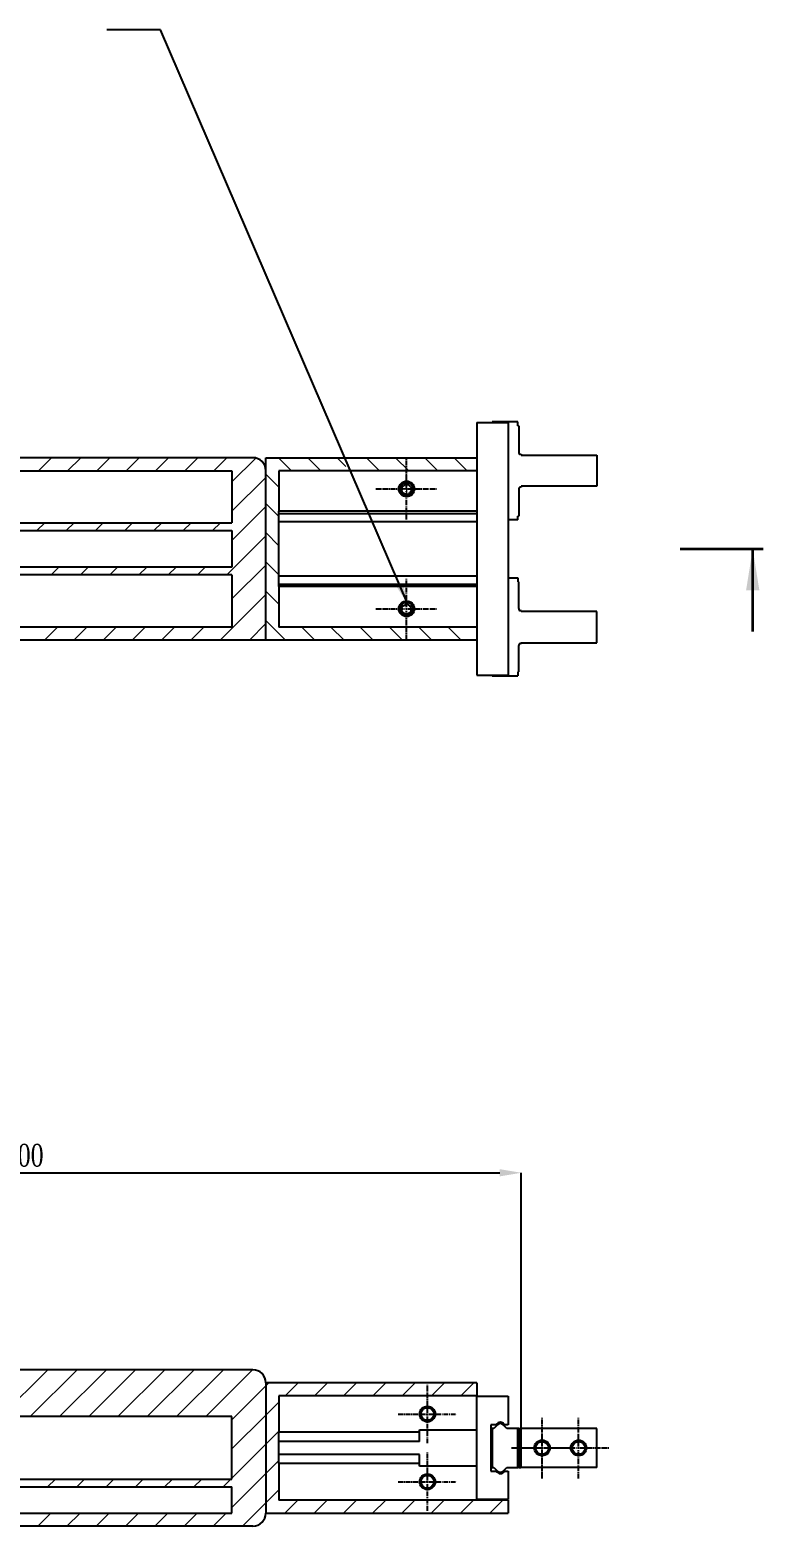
# Model space of a CAD drawing. Header units: millimetres. Extents: x -15 to 1174, y 15 to 856.
# Drawn here: x 419 to 531.5, y 256.2 to 485.9 of the extents above; entities that cross this region are included whole.
import ezdxf

# ---------------------------------------------------------------- set-up
doc = ezdxf.new("R2010")
doc.units = ezdxf.units.MM
doc.header["$PDSIZE"] = -1
doc.linetypes.add('CENTER2', pattern=[1.125, 0.75, -0.125, 0.125, -0.125])
doc.layers.get('0').update_dxf_attribs({"lineweight": 25})
doc.styles.add('SLDTEXTSTYLE0', font='TXT', dxfattribs={"width": 0.75})
doc.dimstyles.new('SLDDIMSTYLE0', dxfattribs={"dimtxt": 0.18, "dimasz": 3.302, "dimexe": 0, "dimexo": 0.0625, "dimgap": 0, "dimtad": 0, "dimtih": 1, "dimtoh": 1, "dimdec": 0, "dimrnd": 1e-09, "dimzin": 0, "dimdsep": 46, "dimtxsty": 'Standard', "dimsah": 1, "dimcen": 0.09, "dimadec": 0, "dimazin": 0, "dimtfac": 3.302, "dimtdec": 0, "dimtofl": 0, "dimtmove": 0, "dimatfit": 3, "dimfxl": 1, "dimfrac": 2, "dimtolj": 1, "dimtzin": 0, "dimarcsym": 0})
doc.dimstyles.new('SLDDIMSTYLE1', dxfattribs={"dimtxt": 3.5, "dimasz": 3.302, "dimexe": 0, "dimexo": 0.0625, "dimgap": 0.875, "dimtad": 1, "dimlfac": 2.5, "dimrnd": 1e-09, "dimzin": 4, "dimdsep": 46, "dimtxsty": 'SLDTEXTSTYLE0', "dimsah": 1, "dimcen": 0.09, "dimadec": 0, "dimazin": 1, "dimtfac": 1, "dimtofl": 0, "dimtmove": 0, "dimatfit": 3, "dimfxl": 1, "dimfrac": 2, "dimtolj": 1, "dimtzin": 12, "dimarcsym": 0})

# ---------------------------------------------------------------- blocks, each defined once
blk = doc.blocks.new('SW_HATCH_1')
at = {"color": 0, "linetype": 'Continuous', "lineweight": 18}
for p, q in [((265, 36), (267, 38)), ((269.49, 36), (271.49, 38)), ((273.98, 36), (275.98, 38)), ((278.47, 36), (280.47, 38)), ((282.96, 36), (284.96, 38)), ((287.45, 36), (289.45, 38)), ((291.94, 36), (293.94, 38)), ((294.7, 34.27), (298.37, 37.94)), ((303.86, 36), (301.86, 38)), ((308.35, 36), (306.35, 38)), ((312.19, 36.65), (310.84, 38)), ((317.33, 36), (315.33, 38)), ((321.82, 36), (319.82, 38)), ((326.31, 36), (324.31, 38)), ((330.8, 36), (328.8, 38)), ((294.7, 29.78), (299.9, 34.98)), ((301.9, 33.47), (299.9, 35.47)), ((320.88, 33.51), (321.11, 33.74)), ((294.7, 25.29), (299.9, 30.49)), ((301.9, 28.98), (299.9, 30.98)), ((264.78, 26.8), (265.98, 28)), ((269.27, 26.8), (270.47, 28)), ((273.76, 26.8), (274.96, 28)), ((278.25, 26.8), (279.45, 28)), ((282.74, 26.8), (283.94, 28)), ((287.23, 26.8), (288.43, 28)), ((291.72, 26.8), (292.92, 28)), ((293.9, 20), (299.9, 26)), ((301.9, 24.49), (299.9, 26.49)), ((266.96, 20), (268.16, 21.2)), ((271.45, 20), (272.65, 21.2)), ((275.94, 20), (277.14, 21.2)), ((280.43, 20), (281.63, 21.2)), ((284.92, 20), (286.12, 21.2)), ((289.41, 20), (290.61, 21.2)), ((294.7, 16.31), (299.9, 21.51)), ((301.9, 20), (299.9, 22)), ((292.88, 10), (299.9, 17.02)), ((301.9, 15.51), (299.9, 17.51)), ((265.94, 10), (267.94, 12)), ((270.43, 10), (272.43, 12)), ((274.92, 10), (276.92, 12)), ((279.41, 10), (281.41, 12)), ((283.9, 10), (285.9, 12)), ((288.39, 10), (290.39, 12)), ((297.37, 10), (299.9, 12.53)), ((302.92, 10), (299.9, 13.02)), ((307.41, 10), (305.41, 12)), ((311.9, 10), (309.9, 12)), ((316.39, 10), (314.39, 12)), ((320.88, 10), (318.88, 12)), ((325.37, 10), (323.37, 12)), ((329.86, 10), (327.86, 12))]:
    blk.add_line(p, q, dxfattribs=at)
blk = doc.blocks.new('SW_CENTERMARKSYMBOL_6')
at = {"color": 0, "linetype": 'Continuous', "lineweight": 18}
for p, q in [((-2, 0), (-2.2, 0)), ((0, 0), (-1, 0)), ((0, 2), (0, 2.2)), ((0, 0), (0, 1)), ((0, 0), (0, -1)), ((0, 0), (1, 0)), ((2, 0), (2.2, 0)), ((0, -2), (0, -2.2))]:
    blk.add_line(p, q, dxfattribs=at)
blk = doc.blocks.new('SW_HATCH_2')
at = {"color": 0, "linetype": 'Continuous', "lineweight": 18}
for p, q in [((323.35, 238.04), (316.15, 230.84)), ((327.84, 238.04), (320.64, 230.84)), ((332.33, 238.04), (325.13, 230.84)), ((336.82, 238.04), (329.62, 230.84)), ((341.31, 238.04), (334.11, 230.84)), ((345.8, 238.04), (338.6, 230.84)), ((350.29, 238.04), (343.09, 230.84)), ((354.78, 238.04), (347.58, 230.84)), ((356.8, 235.57), (351.6, 230.37)), ((357.27, 236.04), (356.8, 235.57)), ((361.76, 236.04), (359.76, 234.04)), ((366.25, 236.04), (364.25, 234.04)), ((370.74, 236.04), (368.74, 234.04)), ((375.23, 236.04), (373.23, 234.04)), ((379.72, 236.04), (377.72, 234.04)), ((384.21, 236.04), (382.21, 234.04)), ((388.7, 236.04), (386.7, 234.04)), ((358.8, 233.08), (356.8, 231.08)), ((356.8, 231.08), (351.6, 225.88)), ((358.8, 228.59), (356.8, 226.59)), ((356.8, 226.59), (351.6, 221.39)), ((358.8, 224.1), (356.8, 222.1)), ((324.51, 221.24), (323.31, 220.04)), ((329, 221.24), (327.8, 220.04)), ((333.49, 221.24), (332.29, 220.04)), ((337.98, 221.24), (336.78, 220.04)), ((342.47, 221.24), (341.27, 220.04)), ((346.96, 221.24), (345.76, 220.04)), ((351.45, 221.24), (350.25, 220.04)), ((356.8, 222.1), (351.6, 216.9)), ((358.8, 219.61), (356.8, 217.61)), ((323.8, 216.04), (321.8, 214.04)), ((328.29, 216.04), (326.29, 214.04)), ((332.78, 216.04), (330.78, 214.04)), ((337.27, 216.04), (335.27, 214.04)), ((341.76, 216.04), (339.76, 214.04)), ((346.25, 216.04), (344.25, 214.04)), ((350.74, 216.04), (348.74, 214.04)), ((356.8, 217.61), (353.23, 214.04)), ((361.72, 218.04), (359.72, 216.04)), ((366.21, 218.04), (364.21, 216.04)), ((370.7, 218.04), (368.7, 216.04)), ((375.19, 218.04), (373.19, 216.04)), ((379.68, 218.04), (377.68, 216.04)), ((384.17, 218.04), (382.17, 216.04)), ((388.66, 218.04), (386.66, 216.04)), ((393.15, 218.04), (391.15, 216.04))]:
    blk.add_line(p, q, dxfattribs=at)
blk = doc.blocks.new('_D_2')
at = {"color": 0, "linetype": 'Continuous', "lineweight": -2, "transparency": 16777216}
for p, q in [((334.39, 268.29), (334.39, 310.47)), ((337.69, 310.47), (491.09, 310.47)), ((494.39, 271.29), (494.39, 310.47))]:
    blk.add_line(p, q, dxfattribs=at)
at = {"color": 0, "linetype": 'Continuous', "transparency": 16777216}
for points in [[(337.69, 311.02), (337.69, 309.92), (334.39, 310.47)], [(491.09, 311.02), (491.09, 309.92), (494.39, 310.47)]]:
    blk.add_solid(points, dxfattribs=at)
at = {"layer": 'Defpoints', "color": 0, "linetype": 'Continuous', "transparency": 16777216}
for p in [(494.39, 310.47), (494.39, 271.23), (334.39, 268.23)]:
    blk.add_point(p, dxfattribs=at)
at = {"color": 0, "linetype": 'Continuous', "lineweight": 18, "transparency": 16777216, "insert": (418.12, 314.91), "char_height": 3.5, "attachment_point": 2, "style": 'SLDTEXTSTYLE0'}
blk.add_mtext('\\A1;{\\fTimes New Roman|b0|i0|c0|p18;400}', dxfattribs=at)
blk = doc.blocks.new('*U111')
at = {"color": 0, "linetype": 'CENTER2', "transparency": 16777216}
for p, q in [((0, 0.19668), (0, 4.4834)), ((-4.4834, 0), (-0.19668, 0)), ((0.19668, 0), (4.4834, 0)), ((0, -4.4834), (0, -0.19668))]:
    blk.add_line(p, q, dxfattribs=at)
at = {"color": 0, "linetype": 'Continuous', "transparency": 16777216}
for p, q in [((-0.09834, 0), (0.09834, 0)), ((0, -0.09834), (0, 0.09834))]:
    blk.add_line(p, q, dxfattribs=at)
blk = doc.blocks.new('*U112')
at = {"color": 0, "linetype": 'CENTER2', "transparency": 16777216}
for p, q in [((0, 0.19668), (0, 4.4834)), ((-4.4834, 0), (-0.19668, 0)), ((0.19668, 0), (4.4834, 0)), ((0, -4.4834), (0, -0.19668))]:
    blk.add_line(p, q, dxfattribs=at)
at = {"color": 0, "linetype": 'Continuous', "transparency": 16777216}
for p, q in [((-0.09834, 0), (0.09834, 0)), ((0, -0.09834), (0, 0.09834))]:
    blk.add_line(p, q, dxfattribs=at)
blk = doc.blocks.new('*U113')
at = {"color": 0, "linetype": 'CENTER2', "transparency": 16777216}
for p, q in [((0, 0.19668), (0, 4.4834)), ((-4.4834, 0), (-0.19668, 0)), ((0.19668, 0), (4.4834, 0)), ((0, -4.4834), (0, -0.19668))]:
    blk.add_line(p, q, dxfattribs=at)
at = {"color": 0, "linetype": 'Continuous', "transparency": 16777216}
for p, q in [((-0.09834, 0), (0.09834, 0)), ((0, -0.09834), (0, 0.09834))]:
    blk.add_line(p, q, dxfattribs=at)
blk = doc.blocks.new('*U114')
at = {"color": 0, "linetype": 'CENTER2', "transparency": 16777216}
for p, q in [((0, 0.24), (0, 4.7)), ((-4.7, 0), (-0.24, 0)), ((0.24, 0), (4.7, 0)), ((0, -4.7), (0, -0.24))]:
    blk.add_line(p, q, dxfattribs=at)
at = {"color": 0, "linetype": 'Continuous', "transparency": 16777216}
for p, q in [((-0.12, 0), (0.12, 0)), ((0, -0.12), (0, 0.12))]:
    blk.add_line(p, q, dxfattribs=at)
blk = doc.blocks.new('*U115')
at = {"color": 0, "linetype": 'CENTER2', "transparency": 16777216}
for p, q in [((0, 0.24), (0, 4.7)), ((-4.7, 0), (-0.24, 0)), ((0.24, 0), (4.7, 0)), ((0, -4.7), (0, -0.24))]:
    blk.add_line(p, q, dxfattribs=at)
at = {"color": 0, "linetype": 'Continuous', "transparency": 16777216}
for p, q in [((-0.12, 0), (0.12, 0)), ((0, -0.12), (0, 0.12))]:
    blk.add_line(p, q, dxfattribs=at)
blk = doc.blocks.new('*U116')
at = {"color": 0, "linetype": 'CENTER2', "transparency": 16777216}
for p, q in [((0, 0.24), (0, 4.7)), ((-4.7, 0), (-0.24, 0)), ((0.24, 0), (4.7, 0)), ((0, -4.7), (0, -0.24))]:
    blk.add_line(p, q, dxfattribs=at)
at = {"color": 0, "linetype": 'Continuous', "transparency": 16777216}
for p, q in [((-0.12, 0), (0.12, 0)), ((0, -0.12), (0, 0.12))]:
    blk.add_line(p, q, dxfattribs=at)
blk = doc.blocks.new('*U117')
at = {"color": 0, "linetype": 'CENTER2', "transparency": 16777216}
for p, q in [((0, 0.24), (0, 4.7)), ((-4.7, 0), (-0.24, 0)), ((0.24, 0), (4.7, 0)), ((0, -4.7), (0, -0.24))]:
    blk.add_line(p, q, dxfattribs=at)
at = {"color": 0, "linetype": 'Continuous', "transparency": 16777216}
for p, q in [((-0.12, 0), (0.12, 0)), ((0, -0.12), (0, 0.12))]:
    blk.add_line(p, q, dxfattribs=at)

msp = doc.modelspace()

# ---------------------------------------------------------------- linework, layer by layer
at = {"lineweight": 25}
msp.add_line((439.0464, 485.9114), (430.7864, 485.9114), dxfattribs=at)
at = {"color": 7, "linetype": 'Continuous', "lineweight": 25}
for p, q in [((487.5924, 425.6468), (487.5924, 418.2468)), ((487.5924, 425.6468), (492.3924, 425.6468)), ((489.9124, 425.6468), (489.9124, 425.7268)), ((490.2036, 425.7268), (489.9124, 425.7268)), ((490.2036, 425.6468), (490.2036, 425.7268)), ((490.7679, 425.7268), (490.2036, 425.7268)), ((491.6162, 425.7268), (490.7679, 425.7268)), ((490.7679, 425.6468), (490.7679, 425.7268)), ((492.1813, 425.7268), (491.6162, 425.7268)), ((491.6162, 425.6468), (491.6162, 425.7268)), ((492.1813, 425.6468), (492.1813, 425.7268)), ((493.8724, 425.7268), (492.1813, 425.7268)), ((492.3924, 425.6468), (492.3924, 386.8468)), ((493.8724, 425.1268), (493.8724, 425.7268)), ((493.8724, 425.1268), (493.9924, 425.1268)), ((493.9924, 425.1268), (493.9924, 421.0868)), ((494.3124, 420.7668), (494.3924, 420.7668)), ((494.3924, 420.7668), (494.3924, 420.6468)), ((494.3924, 420.6468), (505.9924, 420.6468)), ((505.9924, 420.6468), (505.9924, 415.8468)), ((453.1924, 420.2468), (357.3924, 420.2468)), ((357.3924, 418.2468), (449.9924, 418.2468)), ((449.9924, 418.2468), (449.9924, 410.2468)), ((455.1924, 392.2468), (455.1924, 420.2468)), ((455.1924, 420.2468), (487.5924, 420.2468)), ((455.1924, 392.2468), (455.1924, 418.2468)), ((457.1924, 418.2468), (457.1924, 412.0468)), ((487.5924, 418.2468), (457.1924, 418.2468)), ((487.5924, 418.2468), (487.5924, 412.0468)), ((494.3924, 415.7268), (494.3124, 415.7268)), ((505.9924, 415.8468), (494.3924, 415.8468)), ((494.3924, 415.8468), (494.3924, 415.7268)), ((493.9924, 415.4068), (493.9924, 411.2868)), ((487.5924, 412.0468), (457.1924, 412.0468)), ((457.1924, 411.6468), (457.1924, 412.0468)), ((487.5924, 411.6468), (457.1924, 411.6468)), ((457.1924, 410.4468), (457.1924, 411.6468)), ((487.5924, 412.0468), (487.5924, 400.4468)), ((493.9924, 411.2868), (493.8724, 411.2868)), ((493.8724, 410.6868), (493.8724, 411.2868)), ((341.7924, 410.2468), (449.9924, 410.2468)), ((342.7924, 409.0468), (449.9924, 409.0468)), ((449.9924, 409.0468), (449.9924, 403.4468)), ((457.1924, 410.4468), (487.5924, 410.4468)), ((457.1924, 402.0468), (457.1924, 410.4468)), ((493.8724, 410.6868), (492.3924, 410.6868)), ((449.9924, 402.2468), (341.7924, 402.2468)), ((449.9924, 403.4468), (342.7924, 403.4468)), ((449.9924, 402.2468), (449.9924, 394.2468)), ((487.5924, 402.0468), (457.1924, 402.0468)), ((457.1924, 400.8468), (457.1924, 402.0468)), ((457.1924, 400.8468), (487.5924, 400.8468)), ((457.1924, 400.4468), (457.1924, 400.8468)), ((457.1924, 400.4468), (457.1924, 394.2468)), ((487.5924, 400.4468), (457.1924, 400.4468)), ((487.5924, 400.4468), (487.5924, 394.2468)), ((492.3924, 401.8068), (493.8724, 401.8068)), ((493.8724, 401.8068), (493.8724, 401.2068)), ((493.9924, 401.2068), (493.8724, 401.2068)), ((493.9924, 397.0868), (493.9924, 401.2068)), ((494.3924, 396.7668), (494.3124, 396.7668)), ((494.3924, 396.6468), (494.3924, 396.7668)), ((505.9924, 396.6468), (494.3924, 396.6468)), ((505.9924, 391.8468), (505.9924, 396.6468)), ((449.9924, 394.2468), (357.3924, 394.2468)), ((487.5924, 394.2468), (457.1924, 394.2468)), ((487.5924, 394.2468), (487.5924, 386.8468)), ((455.1924, 392.2468), (357.3924, 392.2468)), ((487.5924, 392.2468), (455.1924, 392.2468)), ((493.9924, 387.3668), (493.9924, 391.4068)), ((494.3124, 391.7268), (494.3924, 391.7268)), ((494.3924, 391.8468), (505.9924, 391.8468)), ((494.3924, 391.7268), (494.3924, 391.8468)), ((487.5924, 386.8468), (492.3924, 386.8468)), ((489.9124, 386.8468), (489.9124, 386.7668)), ((489.9124, 386.7668), (490.2036, 386.7668)), ((490.2036, 386.8468), (490.2036, 386.7668)), ((490.2036, 386.7668), (490.7679, 386.7668)), ((490.7679, 386.8468), (490.7679, 386.7668)), ((490.7679, 386.7668), (491.6162, 386.7668)), ((491.6162, 386.8468), (491.6162, 386.7668)), ((491.6162, 386.7668), (492.1813, 386.7668)), ((492.1813, 386.8468), (492.1813, 386.7668)), ((492.1813, 386.7668), (493.8724, 386.7668)), ((493.8724, 387.3668), (493.9924, 387.3668)), ((493.8724, 387.3668), (493.8724, 386.7668)), ((453.1924, 280.2316), (354.0138, 280.2316)), ((455.1924, 278.2316), (455.1924, 258.2316)), ((487.5924, 278.2316), (455.1924, 278.2316)), ((487.5924, 278.2316), (487.5924, 276.2316)), ((457.1924, 276.2316), (457.1924, 270.6316)), ((487.5924, 276.2316), (457.1924, 276.2316)), ((487.5924, 276.2316), (487.5924, 276.1516)), ((487.5924, 276.1516), (492.3924, 276.1516)), ((487.5924, 260.3116), (487.5924, 276.1516)), ((492.3924, 276.1516), (492.3924, 271.7916)), ((449.9924, 273.0316), (341.2859, 273.0316)), ((449.9924, 263.4316), (449.9924, 273.0316)), ((478.7924, 270.6316), (478.7924, 271.0316)), ((478.7924, 271.0316), (487.5924, 271.0316)), ((490.6133, 271.7916), (489.7124, 271.7916)), ((489.7124, 271.7916), (489.7124, 264.6716)), ((489.9124, 271.0316), (489.7124, 271.0316)), ((490.2036, 271.2316), (489.9124, 271.2316)), ((489.9124, 271.2316), (489.9124, 265.2316)), ((490.7679, 271.7959), (490.2036, 271.2316)), ((492.1813, 271.2316), (491.6162, 271.7961)), ((492.3924, 271.7916), (491.7715, 271.7916)), ((493.8724, 271.2316), (492.1813, 271.2316)), ((493.8724, 265.2316), (493.8724, 271.2316)), ((493.9924, 271.2316), (493.8724, 271.2316)), ((493.9924, 265.2316), (493.9924, 271.2316)), ((493.9924, 271.2316), (494.3124, 271.2316)), ((494.3124, 265.2316), (494.3124, 271.2316)), ((494.3924, 271.2316), (494.3124, 271.2316)), ((494.3924, 265.2316), (494.3924, 271.2316)), ((505.9924, 271.2316), (494.3924, 271.2316)), ((505.9924, 265.2316), (505.9924, 271.2316)), ((478.7924, 270.6316), (457.1924, 270.6316)), ((457.1924, 269.2316), (457.1924, 270.6316)), ((478.7924, 269.2316), (457.1924, 269.2316)), ((457.1924, 267.2316), (457.1924, 269.2316)), ((478.7924, 269.2316), (478.7924, 270.6316)), ((478.7924, 267.2316), (457.1924, 267.2316)), ((457.1924, 265.8316), (457.1924, 267.2316)), ((478.7924, 265.8316), (478.7924, 267.2316)), ((478.7924, 265.8316), (457.1924, 265.8316)), ((457.1924, 265.8316), (457.1924, 260.2316)), ((478.7924, 265.4316), (478.7924, 265.8316)), ((487.5924, 265.4316), (478.7924, 265.4316)), ((489.7124, 265.4316), (489.9124, 265.4316)), ((489.7124, 264.6716), (490.6133, 264.6716)), ((489.9124, 265.2316), (490.2036, 265.2316)), ((490.2036, 265.2316), (490.7679, 264.6674)), ((491.6162, 264.6672), (492.1813, 265.2316)), ((491.7715, 264.6716), (492.3924, 264.6716)), ((492.1813, 265.2316), (493.8724, 265.2316)), ((492.3924, 264.6716), (492.3924, 260.3116)), ((493.9924, 265.2316), (493.8724, 265.2316)), ((493.9924, 265.2316), (494.3124, 265.2316)), ((494.3924, 265.2316), (494.3124, 265.2316)), ((505.9924, 265.2316), (494.3924, 265.2316)), ((340.2712, 262.2316), (449.9924, 262.2316)), ((341.2859, 263.4316), (449.9924, 263.4316)), ((449.9924, 258.2316), (449.9924, 262.2316)), ((487.5924, 260.2316), (457.1924, 260.2316)), ((492.3924, 260.3116), (487.5924, 260.3116)), ((487.5924, 260.3116), (487.5924, 260.2316)), ((492.3924, 260.2316), (487.5924, 260.2316)), ((492.3924, 260.2316), (492.3924, 258.2316)), ((355.1047, 258.2316), (449.9924, 258.2316)), ((455.1924, 258.2316), (492.3924, 258.2316)), ((453.1924, 256.2316), (354.0138, 256.2316))]:
    msp.add_line(p, q, dxfattribs=at)
at = {"color": 7, "lineweight": 35}
msp.add_line((518.7918, 406.2468), (531.4918, 406.2468), dxfattribs=at)
at = {"color": 7, "linetype": 'Continuous', "lineweight": 35}
msp.add_line((529.9043, 393.5468), (529.9043, 406.2468), dxfattribs=at)
at = {"color": 7, "linetype": 'Continuous', "lineweight": 25}
for centre, radius in [((476.7924, 415.4468), 1.2), ((476.7924, 415.4468), 0.9834), ((476.7924, 397.0468), 1.2), ((476.7924, 397.0468), 0.9834), ((479.9924, 273.4316), 1.2), ((479.9924, 273.4316), 0.9834), ((497.5924, 268.2316), 1.2), ((497.5924, 268.2316), 0.9834), ((503.1924, 268.2316), 1.2), ((503.1924, 268.2316), 0.9834), ((479.9924, 263.0316), 1.2), ((479.9924, 263.0316), 0.9834)]:
    msp.add_circle(centre, radius, dxfattribs=at)
for centre, radius, start, end in [((494.3124, 421.0868), 0.32, 180, 270), ((453.1924, 418.2468), 2, 0, 90), ((476.7924, 415.4468), 0.6667, 28.577096, 129.116106), ((494.3124, 415.4068), 0.32, 90, 180), ((476.7924, 415.4468), 0.8, 228.174923, 289.753843), ((476.7924, 397.0468), 0.6667, 18.646462, 119.185472), ((476.7924, 397.0468), 0.8, 218.244289, 279.823209), ((494.3124, 397.0868), 0.32, 180, 270), ((494.3124, 391.4068), 0.32, 90, 180), ((453.1924, 278.2316), 2, 0, 90), ((491.1924, 271.5316), 0.6348, 24.178317, 155.821683), ((491.1922, 271.3716), 0.6, 45.030027, 134.998382), ((491.1924, 264.9316), 0.6348, 204.178317, 335.821683), ((491.1922, 265.0916), 0.6, 225.001618, 314.969973), ((453.1924, 258.2316), 2, 270, 0)]:
    msp.add_arc(centre, radius, start, end, dxfattribs=at)
for points, knots in [([(476.2589, 414.8507), (476.2057, 414.9204), (476.0976, 415.0622), (476.0398, 415.3243), (476.0697, 415.582), (476.1795, 415.8119), (476.3089, 415.9143), (476.3718, 415.9641)], [0, 0, 0, 0, 0.20544393, 0.41787413, 0.61391012, 0.81238203, 1, 1, 1, 1]), ([(477.3778, 415.7657), (477.4028, 415.7252), (477.4663, 415.6223), (477.5104, 415.4242), (477.4933, 415.1891), (477.3934, 414.9666), (477.2421, 414.7949), (477.117, 414.7245), (477.0628, 414.6939)], [0, 0, 0, 0, 0.11213784, 0.28535364, 0.46988102, 0.66158289, 0.85310842, 1, 1, 1, 1]), ([(476.1641, 396.5516), (476.1237, 396.6295), (476.0416, 396.7878), (476.0299, 397.0559), (476.1038, 397.3046), (476.2517, 397.5121), (476.3968, 397.5907), (476.4673, 397.6288)], [0, 0, 0, 0, 0.20544393, 0.41787413, 0.61391012, 0.81238203, 1, 1, 1, 1]), ([(477.4241, 397.26), (477.4417, 397.2158), (477.4864, 397.1034), (477.4957, 396.9007), (477.4383, 396.6721), (477.3016, 396.4701), (477.1229, 396.3272), (476.9876, 396.2793), (476.9289, 396.2585)], [0, 0, 0, 0, 0.11213784, 0.28535364, 0.46988102, 0.66158289, 0.85310842, 1, 1, 1, 1])]:
    msp.add_open_spline(points, degree=3, knots=knots, dxfattribs=at)
at = {"color": 7, "linetype": 'Continuous', "lineweight": 35}
msp.add_solid([(529.9043, 406.2468), (528.8883, 399.8968), (530.9203, 399.8968)], dxfattribs=at)

# ---------------------------------------------------------------- block references
at = {"color": 7, "linetype": 'Continuous', "lineweight": 18}
for name, p in [('SW_HATCH_1', (155.2937, 382.2468)), ('SW_HATCH_2', (98.3924, 42.1922))]:
    msp.add_blockref(name, p, dxfattribs=at)
at = {"linetype": 'CENTER2'}
for name, p in [('*U117', (476.7924, 415.4468)), ('*U116', (476.7924, 397.0468)), ('*U111', (479.9924, 273.4316)), ('*U114', (497.5924, 268.2316)), ('*U113', (497.5924, 268.2316)), ('*U115', (503.1924, 268.2316)), ('*U112', (479.9924, 263.0316))]:
    msp.add_blockref(name, p, dxfattribs=at)
at = {"color": 7, "linetype": 'Continuous', "lineweight": 0}
msp.add_blockref('SW_CENTERMARKSYMBOL_6', (476.7924, 415.4468), dxfattribs=at)

# ---------------------------------------------------------------- dimensions: what is measured, and where the dimension line sits
at = {"color": 7, "linetype": 'Continuous', "lineweight": 18}
dim = msp.add_linear_dim(base=(494.3924, 310.4724), p1=(334.3924, 268.2316), p2=(494.3924, 271.2316), angle=0, text='{\\fTimes New Roman|b0|i0|c0|p18;400}', dimstyle='SLDDIMSTYLE1', dxfattribs=at)
dim.commit()
dim.dimension.update_dxf_attribs({"geometry": '_D_2', "text_midpoint": (418.1194, 310.4724), "dimtype": 160})

# ---------------------------------------------------------------- leaders
at = {"color": 7, "lineweight": 25}
msp.add_leader([(477.0322, 397.6688), (439.0464, 485.9114)], dimstyle='SLDDIMSTYLE0', dxfattribs=at)

doc.saveas('drawing.dxf')
